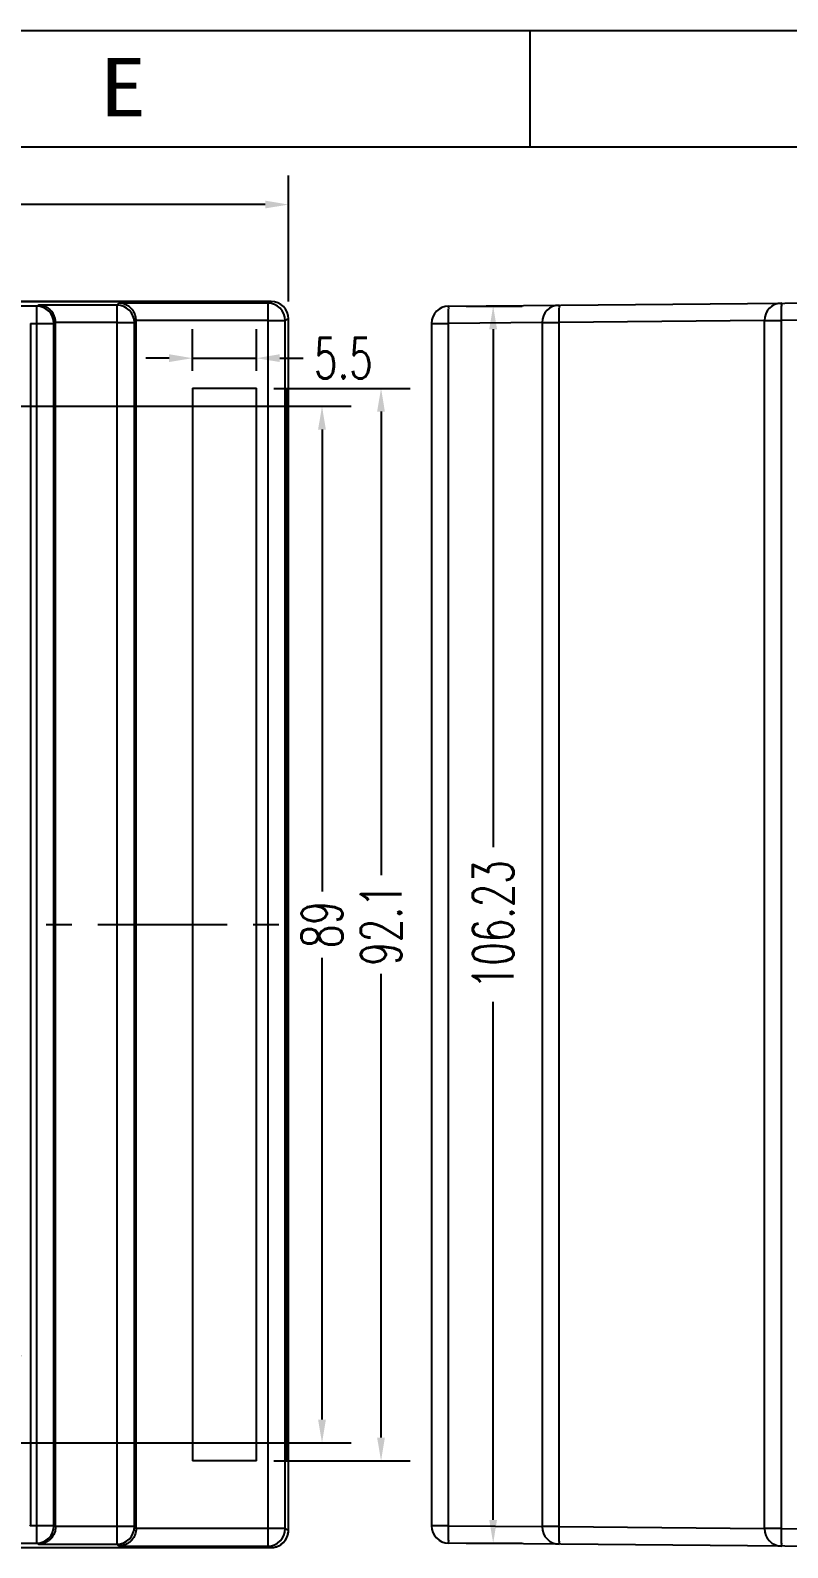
# Model space of a CAD drawing. Header units: millimetres. Extents: x 890 to 1310, y 579 to 876.
# Drawn here: x 987.3 to 1052.4, y 745.5 to 875.7 of the extents above; entities that cross this region are included whole.
import ezdxf
from ezdxf.enums import TextEntityAlignment as Align

# ---------------------------------------------------------------- set-up
doc = ezdxf.new("R2010")
doc.units = ezdxf.units.MM
doc.linetypes.add('CENTER', pattern=[50.8, 31.75, -6.35, 6.35, -6.35])
for name, color, linetype in [('1', 7, 'Continuous'), ('3', 7, 'Continuous'), ('dim', 3, 'Continuous')]:
    doc.layers.add(name, color=color, linetype=linetype)
doc.styles.add('romans', font='romans.shx', dxfattribs={"width": 0.67, "bigfont": 'fangsong.shx'})
doc.styles.add('TEXTSTYLE_0', font='txt', dxfattribs={"width": 0.8})
doc.dimstyles.new('MSTD', dxfattribs={"dimtxt": 3.5, "dimasz": 2, "dimexe": 2.5, "dimexo": 1.5, "dimgap": 1, "dimtad": 0, "dimdsep": 46, "dimtxsty": 'romans', "dimcen": 0, "dimclrd": 5, "dimclre": 5, "dimclrt": 3, "dimadec": 1, "dimazin": 0, "dimtfac": 0.5, "dimtmove": 0, "dimatfit": 3, "dimfxl": 1, "dimarcsym": 0})

# ---------------------------------------------------------------- blocks, each defined once
blk = doc.blocks.new('*D45')
at = {"layer": 'Defpoints', "color": 0, "transparency": 16777216}
for p in [(1006.73, 845), (1006.73, 752.91), (1017.43, 752.91)]:
    blk.add_point(p, dxfattribs=at)
at = {"layer": 'dim', "color": 5, "lineweight": -2, "transparency": 16777216}
for p, q in [((1008.23, 845), (1019.93, 845)), ((1017.43, 843), (1017.43, 803.19)), ((1017.43, 754.91), (1017.43, 794.72)), ((1008.23, 752.91), (1019.93, 752.91))]:
    blk.add_line(p, q, dxfattribs=at)
at = {"layer": 'dim', "color": 5, "transparency": 16777216}
for points in [[(1017.09, 843), (1017.76, 843), (1017.43, 845)], [(1017.09, 754.91), (1017.76, 754.91), (1017.43, 752.91)]]:
    blk.add_solid(points, dxfattribs=at)
at = {"layer": 'dim', "color": 3, "transparency": 16777216, "insert": (1017.43, 798.95), "char_height": 3.5, "attachment_point": 5, "rotation": 90, "style": 'romans'}
blk.add_mtext('92.1', dxfattribs=at)
blk = doc.blocks.new('*D46')
at = {"layer": 'Defpoints', "color": 0, "transparency": 16777216}
for p in [(1006.73, 847.59), (1001.23, 845), (1006.73, 845)]:
    blk.add_point(p, dxfattribs=at)
at = {"layer": 'dim', "color": 5, "lineweight": -2, "transparency": 16777216}
for p, q in [((1001.23, 846.5), (1001.23, 850.09)), ((1006.73, 846.5), (1006.73, 850.09)), ((999.23, 847.59), (997.23, 847.59)), ((1001.23, 847.59), (1006.73, 847.59)), ((1008.73, 847.59), (1010.73, 847.59))]:
    blk.add_line(p, q, dxfattribs=at)
at = {"layer": 'dim', "color": 5, "transparency": 16777216}
for points in [[(999.23, 847.93), (999.23, 847.26), (1001.23, 847.59)], [(1008.73, 847.93), (1008.73, 847.26), (1006.73, 847.59)]]:
    blk.add_solid(points, dxfattribs=at)
at = {"layer": 'dim', "color": 3, "transparency": 16777216, "insert": (1014.19, 847.59), "char_height": 3.5, "attachment_point": 5, "style": 'romans'}
blk.add_mtext('5.5', dxfattribs=at)
blk = doc.blocks.new('*D60')
at = {"layer": 'Defpoints', "color": 0, "transparency": 16777216}
for p in [(1009.48, 860.78), (921.98, 850.96), (1009.48, 850.96)]:
    blk.add_point(p, dxfattribs=at)
at = {"layer": 'dim', "color": 5, "lineweight": -2, "transparency": 16777216}
for p, q in [((921.98, 852.46), (921.98, 863.28)), ((1009.48, 852.46), (1009.48, 863.28)), ((923.98, 860.78), (961.16, 860.78)), ((1007.48, 860.78), (970.3, 860.78))]:
    blk.add_line(p, q, dxfattribs=at)
at = {"layer": 'dim', "color": 5, "transparency": 16777216}
for points in [[(923.98, 861.12), (923.98, 860.45), (921.98, 860.78)], [(1007.48, 861.12), (1007.48, 860.45), (1009.48, 860.78)]]:
    blk.add_solid(points, dxfattribs=at)
at = {"layer": 'dim', "color": 3, "transparency": 16777216, "insert": (965.73, 860.78), "char_height": 3.5, "attachment_point": 5, "style": 'romans'}
blk.add_mtext('87.5', dxfattribs=at)
blk = doc.blocks.new('SUN_6HWZ35TKXU86YGHH1AY77V3D6FJ')
at = {"color": 7, "linetype": 'Continuous'}
for p, q in [((-420, 297), (0, 297)), ((-280, 287), (-280, 297)), ((-410, 287), (-10, 287))]:
    blk.add_line(p, q, dxfattribs=at)
at = {"color": 2, "linetype": 'Continuous', "style": 'TEXTSTYLE_0', "width": 1.2}
blk.add_text('E', height=5, dxfattribs=at).set_placement((-316.98, 289.63), (-312.98, 289.63), align=Align.FIT)
blk = doc.blocks.new('*D66')
at = {"layer": 'Defpoints', "color": 0, "transparency": 16777216}
for p in [(981.73, 843.46), (981.73, 754.45), (1012.36, 754.45)]:
    blk.add_point(p, dxfattribs=at)
at = {"layer": 'dim', "color": 5, "lineweight": -2, "transparency": 16777216}
for p, q in [((983.23, 843.46), (1014.86, 843.46)), ((1012.36, 841.46), (1012.36, 801.8)), ((1012.36, 756.45), (1012.36, 796.11)), ((983.23, 754.45), (1014.86, 754.45))]:
    blk.add_line(p, q, dxfattribs=at)
at = {"layer": 'dim', "color": 5, "transparency": 16777216}
for points in [[(1012.02, 841.46), (1012.69, 841.46), (1012.36, 843.46)], [(1012.02, 756.45), (1012.69, 756.45), (1012.36, 754.45)]]:
    blk.add_solid(points, dxfattribs=at)
at = {"layer": 'dim', "color": 3, "transparency": 16777216, "insert": (1012.36, 798.95), "char_height": 3.5, "attachment_point": 5, "rotation": 90, "style": 'romans'}
blk.add_mtext('89', dxfattribs=at)
blk = doc.blocks.new('*D72')
at = {"layer": 'Defpoints', "color": 0, "transparency": 16777216}
for p in [(973.28, 771.81), (979.17, 766.4)]:
    blk.add_point(p, dxfattribs=at)
at = {"layer": 'dim', "color": 5, "lineweight": -2, "transparency": 16777216}
for p, q in [((971.81, 773.17), (970.34, 774.52)), ((973.28, 771.81), (979.17, 766.4)), ((982.11, 763.69), (980.64, 765.04))]:
    blk.add_line(p, q, dxfattribs=at)
at = {"layer": 'dim', "color": 5, "transparency": 16777216}
for points in [[(972.04, 773.41), (971.59, 772.92), (973.28, 771.81)], [(980.87, 765.29), (980.42, 764.8), (979.17, 766.4)]]:
    blk.add_solid(points, dxfattribs=at)
at = {"layer": 'dim', "color": 3, "transparency": 16777216, "insert": (984.21, 761.76), "char_height": 3.5, "attachment_point": 5, "rotation": 317.3806, "style": 'romans'}
blk.add_mtext('∅8', dxfattribs=at)
blk = doc.blocks.new('*D74')
at = {"layer": 'Defpoints', "color": 0, "transparency": 16777216}
for p in [(1023.24, 852.07), (1023.24, 745.84), (1027.06, 745.84)]:
    blk.add_point(p, dxfattribs=at)
at = {"layer": 'dim', "color": 5, "lineweight": -2, "transparency": 16777216}
for p, q in [((1024.74, 852.07), (1029.56, 852.07)), ((1027.06, 850.07), (1027.06, 805.59)), ((1027.06, 747.84), (1027.06, 792.32)), ((1024.74, 745.84), (1029.56, 745.84))]:
    blk.add_line(p, q, dxfattribs=at)
at = {"layer": 'dim', "color": 5, "transparency": 16777216}
for points in [[(1026.72, 850.07), (1027.39, 850.07), (1027.06, 852.07)], [(1026.72, 747.84), (1027.39, 747.84), (1027.06, 745.84)]]:
    blk.add_solid(points, dxfattribs=at)
at = {"layer": 'dim', "color": 3, "transparency": 16777216, "insert": (1027.06, 798.95), "char_height": 3.5, "attachment_point": 5, "rotation": 90, "style": 'romans'}
blk.add_mtext('106.23', dxfattribs=at)

msp = doc.modelspace()

# ---------------------------------------------------------------- linework, layer by layer
at = {"layer": '1', "color": 7, "linetype": 'Continuous'}
for p, q in [((1007.979, 852.455), (969.828, 852.455)), ((1009.478, 746.955), (1009.478, 850.955)), ((969.828, 745.455), (1007.979, 745.455))]:
    msp.add_line(p, q, dxfattribs=at)
at = {"layer": '1', "color": 1, "linetype": 'CENTER', "ltscale": 0.35}
msp.add_line((921.978, 798.955), (1009.478, 798.955), dxfattribs=at)
at = {"layer": '1', "color": 7, "linetype": 'Continuous'}
for centre, major_axis, start_param, end_param in [((1007.978, 850.955), (1.061, 1.061), -0.7852798, 0.7852798), ((1007.978, 746.955), (1.061, -1.061), -0.1566918, 0.7852798), ((1007.978, 746.955), (1.061, -1.061), -0.7852798, -0.4705922), ((1007.978, 746.955), (-1.061, 1.061), -3.6121848, -3.2982845)]:
    msp.add_ellipse(centre, major_axis=major_axis, ratio=0.9997634, start_param=start_param, end_param=end_param, dxfattribs=at)
at = {"layer": '3', "color": 7, "linetype": 'Continuous'}
for p, q in [((923.478, 852.455), (1007.978, 852.455)), ((987.839, 852.069), (943.618, 852.069)), ((987.839, 852.069), (988.004, 852.152)), ((987.839, 852.069), (987.839, 745.841)), ((994.741, 852.152), (988.004, 852.152)), ((994.741, 852.152), (994.908, 852.319)), ((994.741, 852.152), (994.741, 850.65)), ((1007.706, 852.319), (994.908, 852.319)), ((1007.706, 852.319), (1007.978, 852.455)), ((1007.706, 852.319), (1007.706, 850.817)), ((1023.24, 852.069), (1067.453, 852.455)), ((996.395, 850.814), (996.241, 850.652)), ((1007.706, 850.816), (996.395, 850.816)), ((996.395, 747.096), (996.395, 850.814)), ((1007.706, 850.819), (1009.206, 850.819)), ((1007.706, 850.816), (1007.706, 747.094)), ((1009.478, 850.955), (1009.206, 850.819)), ((1009.206, 747.091), (1009.206, 850.819)), ((1009.478, 844.955), (1009.478, 850.955)), ((1050.353, 850.814), (1032.74, 850.652)), ((1050.353, 850.819), (1051.827, 850.819)), ((1050.353, 747.091), (1050.353, 850.819)), ((1067.453, 850.955), (1051.827, 850.819)), ((1051.827, 747.091), (1051.827, 850.819)), ((987.307, 850.574), (987.839, 850.574)), ((987.307, 850.574), (987.307, 747.336)), ((987.839, 850.569), (989.338, 850.569)), ((989.478, 850.648), (989.338, 850.569)), ((989.338, 747.341), (989.338, 850.569)), ((994.741, 850.649), (989.478, 850.649)), ((989.478, 747.262), (989.478, 850.648)), ((994.741, 850.652), (996.241, 850.652)), ((994.741, 850.649), (994.741, 747.261)), ((996.241, 747.258), (996.241, 850.652)), ((1021.753, 850.574), (1021.753, 747.336)), ((1021.753, 850.569), (1023.227, 850.569)), ((1031.253, 850.648), (1023.227, 850.569)), ((1023.227, 747.341), (1023.227, 850.569)), ((1031.253, 850.652), (1032.74, 850.652)), ((1031.253, 850.649), (1031.253, 747.261)), ((1032.74, 747.258), (1032.74, 850.652)), ((1001.228, 845.003), (1006.728, 845.003)), ((1001.228, 845.003), (1001.228, 752.907)), ((1006.728, 752.907), (1006.728, 845.003)), ((1009.293, 844.862), (1009.478, 844.955)), ((1009.293, 844.862), (1009.293, 753.047)), ((996.395, 841.741), (996.282, 841.741)), ((996.282, 839.751), (996.395, 839.751)), ((996.395, 837.761), (996.282, 837.761)), ((996.282, 835.771), (996.395, 835.771)), ((996.395, 833.781), (996.282, 833.781)), ((996.282, 831.791), (996.395, 831.791)), ((996.395, 829.801), (996.282, 829.801)), ((996.282, 827.811), (996.395, 827.811)), ((996.395, 825.821), (996.282, 825.821)), ((996.282, 823.831), (996.395, 823.831)), ((996.395, 821.841), (996.282, 821.841)), ((996.282, 819.85), (996.395, 819.85)), ((996.395, 817.86), (996.282, 817.86)), ((996.282, 815.87), (996.395, 815.87)), ((996.395, 813.88), (996.282, 813.88)), ((996.282, 811.89), (996.395, 811.89)), ((996.395, 809.9), (996.282, 809.9)), ((996.282, 807.91), (996.395, 807.91)), ((996.395, 805.92), (996.282, 805.92)), ((996.282, 803.93), (996.395, 803.93)), ((996.395, 801.94), (996.282, 801.94)), ((996.282, 799.95), (996.395, 799.95)), ((996.395, 797.96), (996.282, 797.96)), ((996.282, 795.97), (996.395, 795.97)), ((996.395, 793.98), (996.282, 793.98)), ((996.282, 791.99), (996.395, 791.99)), ((996.395, 790), (996.282, 790)), ((996.282, 788.01), (996.395, 788.01)), ((996.395, 786.02), (996.282, 786.02)), ((996.282, 784.03), (996.395, 784.03)), ((996.395, 782.04), (996.282, 782.04)), ((996.282, 780.049), (996.395, 780.049)), ((996.395, 778.059), (996.282, 778.059)), ((996.282, 776.069), (996.395, 776.069)), ((996.395, 774.079), (996.282, 774.079)), ((996.282, 772.089), (996.395, 772.089)), ((996.395, 770.099), (996.282, 770.099)), ((996.282, 768.109), (996.395, 768.109)), ((996.395, 766.119), (996.282, 766.119)), ((996.282, 764.129), (996.395, 764.129)), ((996.395, 762.139), (996.282, 762.139)), ((996.282, 760.149), (996.395, 760.149)), ((996.395, 758.159), (996.282, 758.159)), ((996.282, 756.169), (996.395, 756.169)), ((1006.728, 752.907), (1001.228, 752.907)), ((1009.293, 753.047), (1009.478, 752.955)), ((1009.478, 746.955), (1009.478, 752.955)), ((987.228, 747.407), (987.307, 747.329)), ((987.839, 747.336), (987.307, 747.336)), ((989.338, 747.341), (987.839, 747.341)), ((989.338, 747.341), (989.478, 747.262)), ((994.741, 747.261), (989.478, 747.261)), ((994.741, 747.26), (994.741, 745.758)), ((996.241, 747.258), (994.741, 747.258)), ((996.241, 747.258), (996.395, 747.096)), ((1007.706, 747.094), (996.395, 747.094)), ((1007.706, 747.093), (1007.706, 745.591)), ((1009.206, 747.091), (1007.706, 747.091)), ((1009.206, 747.091), (1009.478, 746.955)), ((1023.227, 747.341), (1021.753, 747.341)), ((1023.227, 747.341), (1031.253, 747.262)), ((1032.74, 747.258), (1031.253, 747.258)), ((1032.74, 747.258), (1050.353, 747.096)), ((1051.827, 747.091), (1050.353, 747.091)), ((1051.827, 747.091), (1067.453, 746.955)), ((923.478, 745.455), (1007.978, 745.455)), ((943.618, 745.841), (987.839, 745.841)), ((988.004, 745.758), (987.839, 745.841)), ((988.004, 745.758), (994.741, 745.758)), ((994.908, 745.591), (994.741, 745.758)), ((994.908, 745.591), (1007.706, 745.591)), ((1007.978, 745.455), (1007.706, 745.591)), ((1067.453, 745.455), (1023.24, 745.841))]:
    msp.add_line(p, q, dxfattribs=at)
for centre, start, end in [((987.838, 850.569), 0.00628, 89.98663), ((994.741, 850.652), 0.00523, 89.99405), ((1007.705, 850.819), 0.00628, 89.98659), ((1023.253, 850.569), 90.50002, 180), ((1032.753, 850.652), 90.4998, 180.06895), ((1051.853, 850.819), 90.50002, 180.0697), ((987.838, 747.341), 270.01458, 359.99255), ((994.741, 747.258), 270.00614, 359.99477), ((1007.705, 747.091), 270.01458, 359.99255), ((1023.253, 747.341), 180, 269.49999), ((1032.753, 747.258), 179.93105, 269.50016), ((1051.853, 747.091), 179.9303, 269.4998)]:
    msp.add_arc(centre, 1.5, start, end, dxfattribs=at)
for centre, major_axis, ratio, start_param, end_param in [((1007.978, 850.955), (1.342, 0.671), 0.9998096, -0.463541, 1.107103), ((996.282, 840.746), (0, 0.995), 0.0087269, 0, 3.1415927), ((996.282, 836.766), (0, 0.995), 0.0087269, 6.2831853, 9.424778), ((996.282, 832.786), (0, 0.995), 0.0087269, 0, 3.1415927), ((996.282, 828.806), (0, 0.995), 0.0087269, 0, 3.1415927), ((996.282, 824.826), (0, 0.995), 0.0087269, 0, 3.1415927), ((996.282, 820.845), (0, 0.995), 0.0087269, 0, 3.1415927), ((996.282, 816.865), (0, 0.995), 0.0087269, 0, 3.1415927), ((996.282, 812.885), (0, 0.995), 0.0087269, 0, 3.1415927), ((996.282, 808.905), (0, 0.995), 0.0087269, 0, 3.1415927), ((996.282, 804.925), (0, 0.995), 0.0087269, 6.2831853, 9.424778), ((996.282, 800.945), (0, 0.995), 0.0087269, 0, 3.1415927), ((996.282, 796.965), (0, 0.995), 0.0087269, 0, 3.1415927), ((996.282, 792.985), (0, 0.995), 0.0087269, 0, 3.1415927), ((996.282, 789.005), (0, 0.995), 0.0087269, 0, 3.1415927), ((996.282, 785.025), (0, 0.995), 0.0087269, 0, 3.1415927), ((996.282, 781.044), (0, 0.995), 0.0087269, 0, 3.1415927), ((996.282, 777.064), (0, 0.995), 0.0087269, 6.2831853, 9.424778), ((996.282, 773.084), (0, 0.995), 0.0087269, 0, 3.1415927), ((996.282, 769.104), (0, 0.995), 0.0087269, 0, 3.1415927), ((996.282, 765.124), (0, 0.995), 0.0087269, 0, 3.1415927), ((996.282, 761.144), (0, 0.995), 0.0087269, 0, 3.1415927), ((996.282, 757.164), (0, 0.995), 0.0087269, 0, 3.1415927), ((1007.978, 746.955), (1.342, -0.671), 0.9998096, -1.107103, 0.463541)]:
    msp.add_ellipse(centre, major_axis=major_axis, ratio=ratio, start_param=start_param, end_param=end_param, dxfattribs=at)
for points, start_tangent, end_tangent in [([(989.478, 850.648), (989.465, 850.843), (989.426, 851.035), (989.361, 851.226), (989.267, 851.415), (989.14, 851.598), (988.977, 851.77), (988.778, 851.922), (988.543, 852.044), (988.281, 852.123), (988.004, 852.152)], (-0.0056801, 0.9999839), (-0.9999606, 0.0088777)), ([(996.395, 850.814), (996.381, 851.01), (996.343, 851.2), (996.278, 851.391), (996.183, 851.58), (996.055, 851.763), (995.891, 851.936), (995.69, 852.088), (995.452, 852.21), (995.188, 852.289), (994.908, 852.319)], (-0.0057028, 0.9999837), (-0.9999612, 0.0088091)), ([(1023.227, 850.569), (1023.224, 851.033), (1023.224, 851.451), (1023.227, 851.783), (1023.233, 851.996), (1023.24, 852.069)], (-0.0087239, 0.9999619), (0.9999621, 0.0087083)), ([(1032.74, 850.652), (1032.737, 851.116), (1032.735, 851.534), (1032.735, 851.865), (1032.737, 852.079), (1032.74, 852.152)], (-0.0087259, 0.9999619), (0.9999563, 0.0093511)), ([(1051.827, 850.819), (1051.824, 851.282), (1051.824, 851.7), (1051.827, 852.032), (1051.833, 852.245), (1051.84, 852.319)], (-0.0087239, 0.9999619), (0.9999619, 0.0087268)), ([(989.479, 747.262), (989.465, 747.067), (989.426, 746.875), (989.361, 746.684), (989.267, 746.495), (989.14, 746.312), (988.977, 746.14), (988.778, 745.988), (988.543, 745.866), (988.281, 745.787), (988.004, 745.758)], (-0.0056801, -0.9999839), (-0.9999606, -0.0088784)), ([(996.395, 747.096), (996.381, 746.9), (996.343, 746.71), (996.278, 746.519), (996.183, 746.33), (996.055, 746.147), (995.891, 745.974), (995.69, 745.822), (995.452, 745.7), (995.188, 745.621), (994.908, 745.591)], (-0.0057028, -0.9999837), (-0.9999612, -0.0088125)), ([(1023.24, 745.841), (1023.233, 745.914), (1023.227, 746.127), (1023.224, 746.459), (1023.224, 746.877), (1023.227, 747.341)], (-0.9999619, 0.0087269), (0.0087239, 0.9999619)), ([(1032.74, 745.758), (1032.737, 745.831), (1032.735, 746.044), (1032.735, 746.376), (1032.737, 746.794), (1032.74, 747.258)], (-0.9999536, 0.0096351), (0.0087259, 0.9999619)), ([(1051.84, 745.591), (1051.833, 745.665), (1051.827, 745.878), (1051.824, 746.21), (1051.824, 746.628), (1051.827, 747.091)], (-0.9999619, 0.0087268), (0.0087239, 0.9999619))]:
    msp.add_spline(points, degree=3, dxfattribs=dict(at, start_tangent=start_tangent, end_tangent=end_tangent))

# ---------------------------------------------------------------- block references
at = {"layer": 'dim'}
msp.add_blockref('SUN_6HWZ35TKXU86YGHH1AY77V3D6FJ', (1310.239, 578.74), dxfattribs=at)

# ---------------------------------------------------------------- dimensions: what is measured, and where the dimension line sits
for base, p1, p2, picture, middle in [((1009.478, 860.784), (921.978, 850.955), (1009.478, 850.955), '*D60', (965.728, 860.784)), ((1006.728, 847.593), (1001.228, 845.003), (1006.728, 845.003), '*D46', (1014.185, 847.593))]:
    dim = msp.add_linear_dim(base=base, p1=p1, p2=p2, dimstyle='MSTD', dxfattribs=at)
    dim.commit()
    dim.dimension.update_dxf_attribs({"geometry": picture, "text_midpoint": middle})
dim = msp.add_linear_dim(base=(1027.058, 745.841), p1=(1023.24, 852.069), p2=(1023.24, 745.841), angle=90, dimstyle='MSTD', override={"dimfxl": 2}, dxfattribs=at)
dim.commit()
dim.dimension.update_dxf_attribs({"geometry": '*D74', "text_midpoint": (1027.058, 798.955)})
for base, p1, p2, picture, middle in [((1017.428, 752.907), (1006.728, 845.003), (1006.728, 752.907), '*D45', (1017.428, 798.955)), ((1012.355, 754.453), (981.728, 843.457), (981.728, 754.453), '*D66', (1012.355, 798.955))]:
    dim = msp.add_linear_dim(base=base, p1=p1, p2=p2, angle=90, dimstyle='MSTD', dxfattribs=at)
    dim.commit()
    dim.dimension.update_dxf_attribs({"geometry": picture, "text_midpoint": middle})
dim = msp.add_diameter_dim_2p(p1=(973.285, 771.812), p2=(979.172, 766.395), dimstyle='MSTD', dxfattribs=at)
dim.commit()
dim.dimension.update_dxf_attribs({"geometry": '*D72', "text_midpoint": (984.207, 761.762)})

doc.saveas('drawing.dxf')
